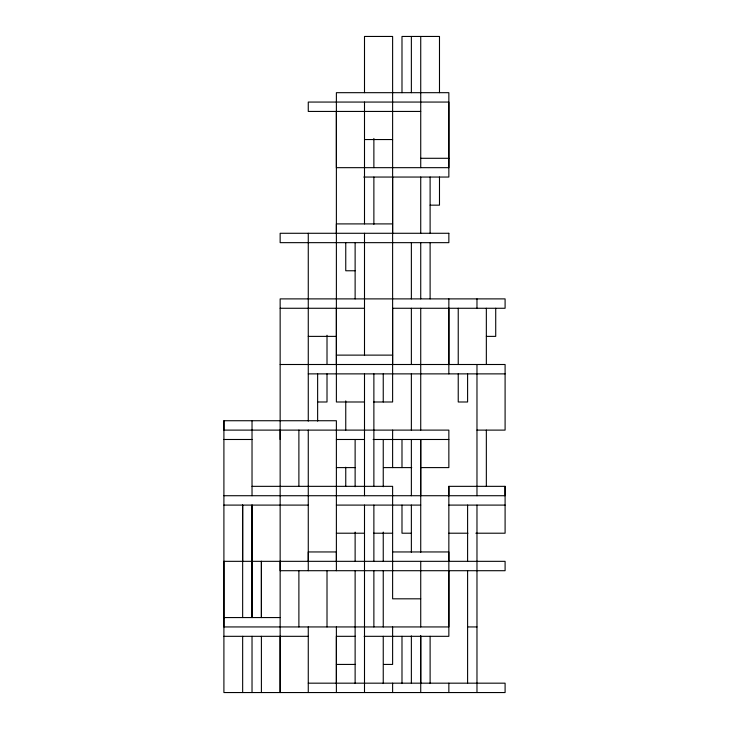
<?xml version="1.0" encoding="UTF-8"?>
<svg xmlns="http://www.w3.org/2000/svg" width="729" height="729" viewBox="0 0 729 729"><rect width="100%" height="100%" fill="white"/><g stroke="black" fill="none" stroke-linecap="round" stroke-linejoin="round"><path stroke-width="1.09" d="M336.379 570.707L336.379 420.733L223.903 420.733L223.903 430.11L448.854 430.11L448.854 467.599L420.733 467.599M242.657 561.33L242.657 505.097L242.657 617.563M280.146 636.317L280.146 692.55L280.146 298.89L505.097 298.89L505.097 308.267L392.621 308.267L392.621 364.5M280.146 561.33L280.146 570.707L505.097 570.707L505.097 561.33L223.903 561.33L223.903 626.94L448.854 626.94L448.854 570.707M280.146 439.487L280.146 430.11M308.267 561.33L308.267 551.953L336.379 551.953L336.379 561.33M336.379 683.556L336.379 636.317L355.506 636.317M336.379 364.5L336.379 308.267M336.379 233.28L336.379 223.903L392.621 223.903M336.379 111.437L336.379 167.67L448.854 167.67L448.854 102.06L308.267 102.06L308.267 111.437L420.733 111.437M364.5 495.72L364.5 486.343M392.621 233.28L392.621 177.047M420.733 683.173L420.733 635.934L420.733 692.55M420.733 495.72L420.733 439.487L420.733 552.336M448.854 561.33L448.854 551.953L392.621 551.953M448.854 495.72L448.854 486.343L505.097 486.343L505.097 533.209L475.846 533.209M448.854 364.5L448.854 308.267M476.976 495.72L476.976 364.5M505.097 486.343L505.097 495.72L223.903 495.72M364.5 139.549L392.621 139.549M420.733 158.293L448.854 158.293M363.753 177.047L448.854 177.047L448.854 92.683L336.379 92.683L336.379 401.989L364.5 401.989M430.11 205.159L439.487 205.159L439.487 177.047M355.123 270.769L345.756 270.769L345.756 242.657M280.146 308.267L364.5 308.267M308.267 336.379L336.379 336.379M486.343 336.379L495.72 336.379L495.72 308.267M336.379 355.123L392.621 355.123M280.146 364.5L505.097 364.5L505.097 430.11L476.976 430.11M308.267 373.877L505.097 373.877M317.634 401.989L327.011 401.989L327.011 373.877M373.494 401.989L392.621 401.989L392.621 36.45L364.5 36.45L364.5 92.683M223.903 439.487L252.024 439.487M336.379 439.487L364.5 439.487M373.12 439.487L448.854 439.487M336.379 467.599L355.506 467.599M383.618 467.599L411.739 467.599M252.024 486.343L392.621 486.343L392.621 598.819L420.733 598.819M223.903 505.097L308.267 505.097M336.379 505.097L420.733 505.097M448.854 505.097L505.097 505.097M336.379 533.209L364.5 533.209M373.494 533.209L392.621 533.209M411.366 533.209L401.989 533.209L401.989 505.097M448.854 533.209L467.972 533.209M223.903 617.563L280.146 617.563M467.599 626.94L476.976 626.94M223.903 636.317L308.267 636.317M364.126 636.317L448.854 636.317L448.854 486.343M336.379 664.429L355.506 664.429M383.618 664.429L392.621 664.429L392.621 626.94M308.267 683.173L505.097 683.173L505.097 692.55L223.903 692.55L223.903 420.733M486.343 308.267L486.343 364.5M486.343 430.11L486.343 486.343M476.976 298.89L476.976 308.267M476.976 505.097L476.976 692.55M467.599 373.877L467.599 401.989L458.231 401.989L458.231 373.877M467.599 505.097L467.599 561.33M467.599 570.707L467.599 683.173M458.231 308.267L458.231 364.5M448.854 298.89L448.854 373.877M448.854 683.173L448.854 692.55M439.487 92.683L439.487 36.45L401.989 36.45L401.989 92.683M430.11 177.047L430.11 233.28M430.11 242.657L430.11 298.89M430.11 636.317L430.11 683.556M420.733 36.45L420.733 167.67M420.733 177.047L420.733 233.28M420.733 242.657L420.733 298.89M420.733 308.267L420.733 430.11M420.733 561.33L420.733 626.94M411.366 36.45L411.366 92.683M411.366 242.657L411.366 298.89M411.366 308.267L411.366 364.5M411.366 373.877L411.366 430.11M411.366 439.487L411.366 495.72M411.366 505.097L411.366 552.336M411.366 635.934L411.366 683.173M401.989 439.487L401.989 467.599M401.989 636.317L401.989 683.556M392.621 430.11L392.621 467.599M392.621 683.173L392.621 692.55M383.244 373.877L383.244 401.989M383.244 439.487L383.244 486.726M383.244 532.088L383.244 561.33M383.244 570.707L383.244 626.94M383.244 636.317L383.244 683.556M373.877 138.428L373.877 167.67M373.877 177.047L373.877 224.286M373.877 373.877L373.877 486.343M373.877 505.097L373.877 561.33M373.877 570.707L373.877 626.94M364.5 102.06L364.5 223.903M364.5 233.28L364.5 355.506M364.5 373.877L364.5 486.726M364.5 505.097L364.5 692.55M355.123 242.657L355.123 298.89M355.123 439.487L355.123 486.726M355.123 532.088L355.123 561.33M355.123 570.707L355.123 683.556M345.756 400.868L345.756 430.11M345.756 467.225L345.756 486.343M336.379 626.94L336.379 692.55M327.011 335.258L327.011 364.5M327.011 570.707L327.011 626.94M317.634 373.877L317.634 421.116M308.267 233.28L308.267 421.116M308.267 430.11L308.267 570.707M308.267 626.94L308.267 692.55M298.89 430.11L298.89 486.343M298.89 570.707L298.89 626.94M261.401 636.317L261.401 692.55M252.024 420.733L252.024 495.72M252.024 636.317L252.024 692.55M242.657 636.317L242.657 692.55M252.024 505.097L252.024 617.563L252.024 505.097M261.401 561.33L261.401 617.563L261.401 561.33M448.854 233.28L280.146 233.28L280.146 242.657L448.854 242.657L448.854 233.28"/></g></svg>
